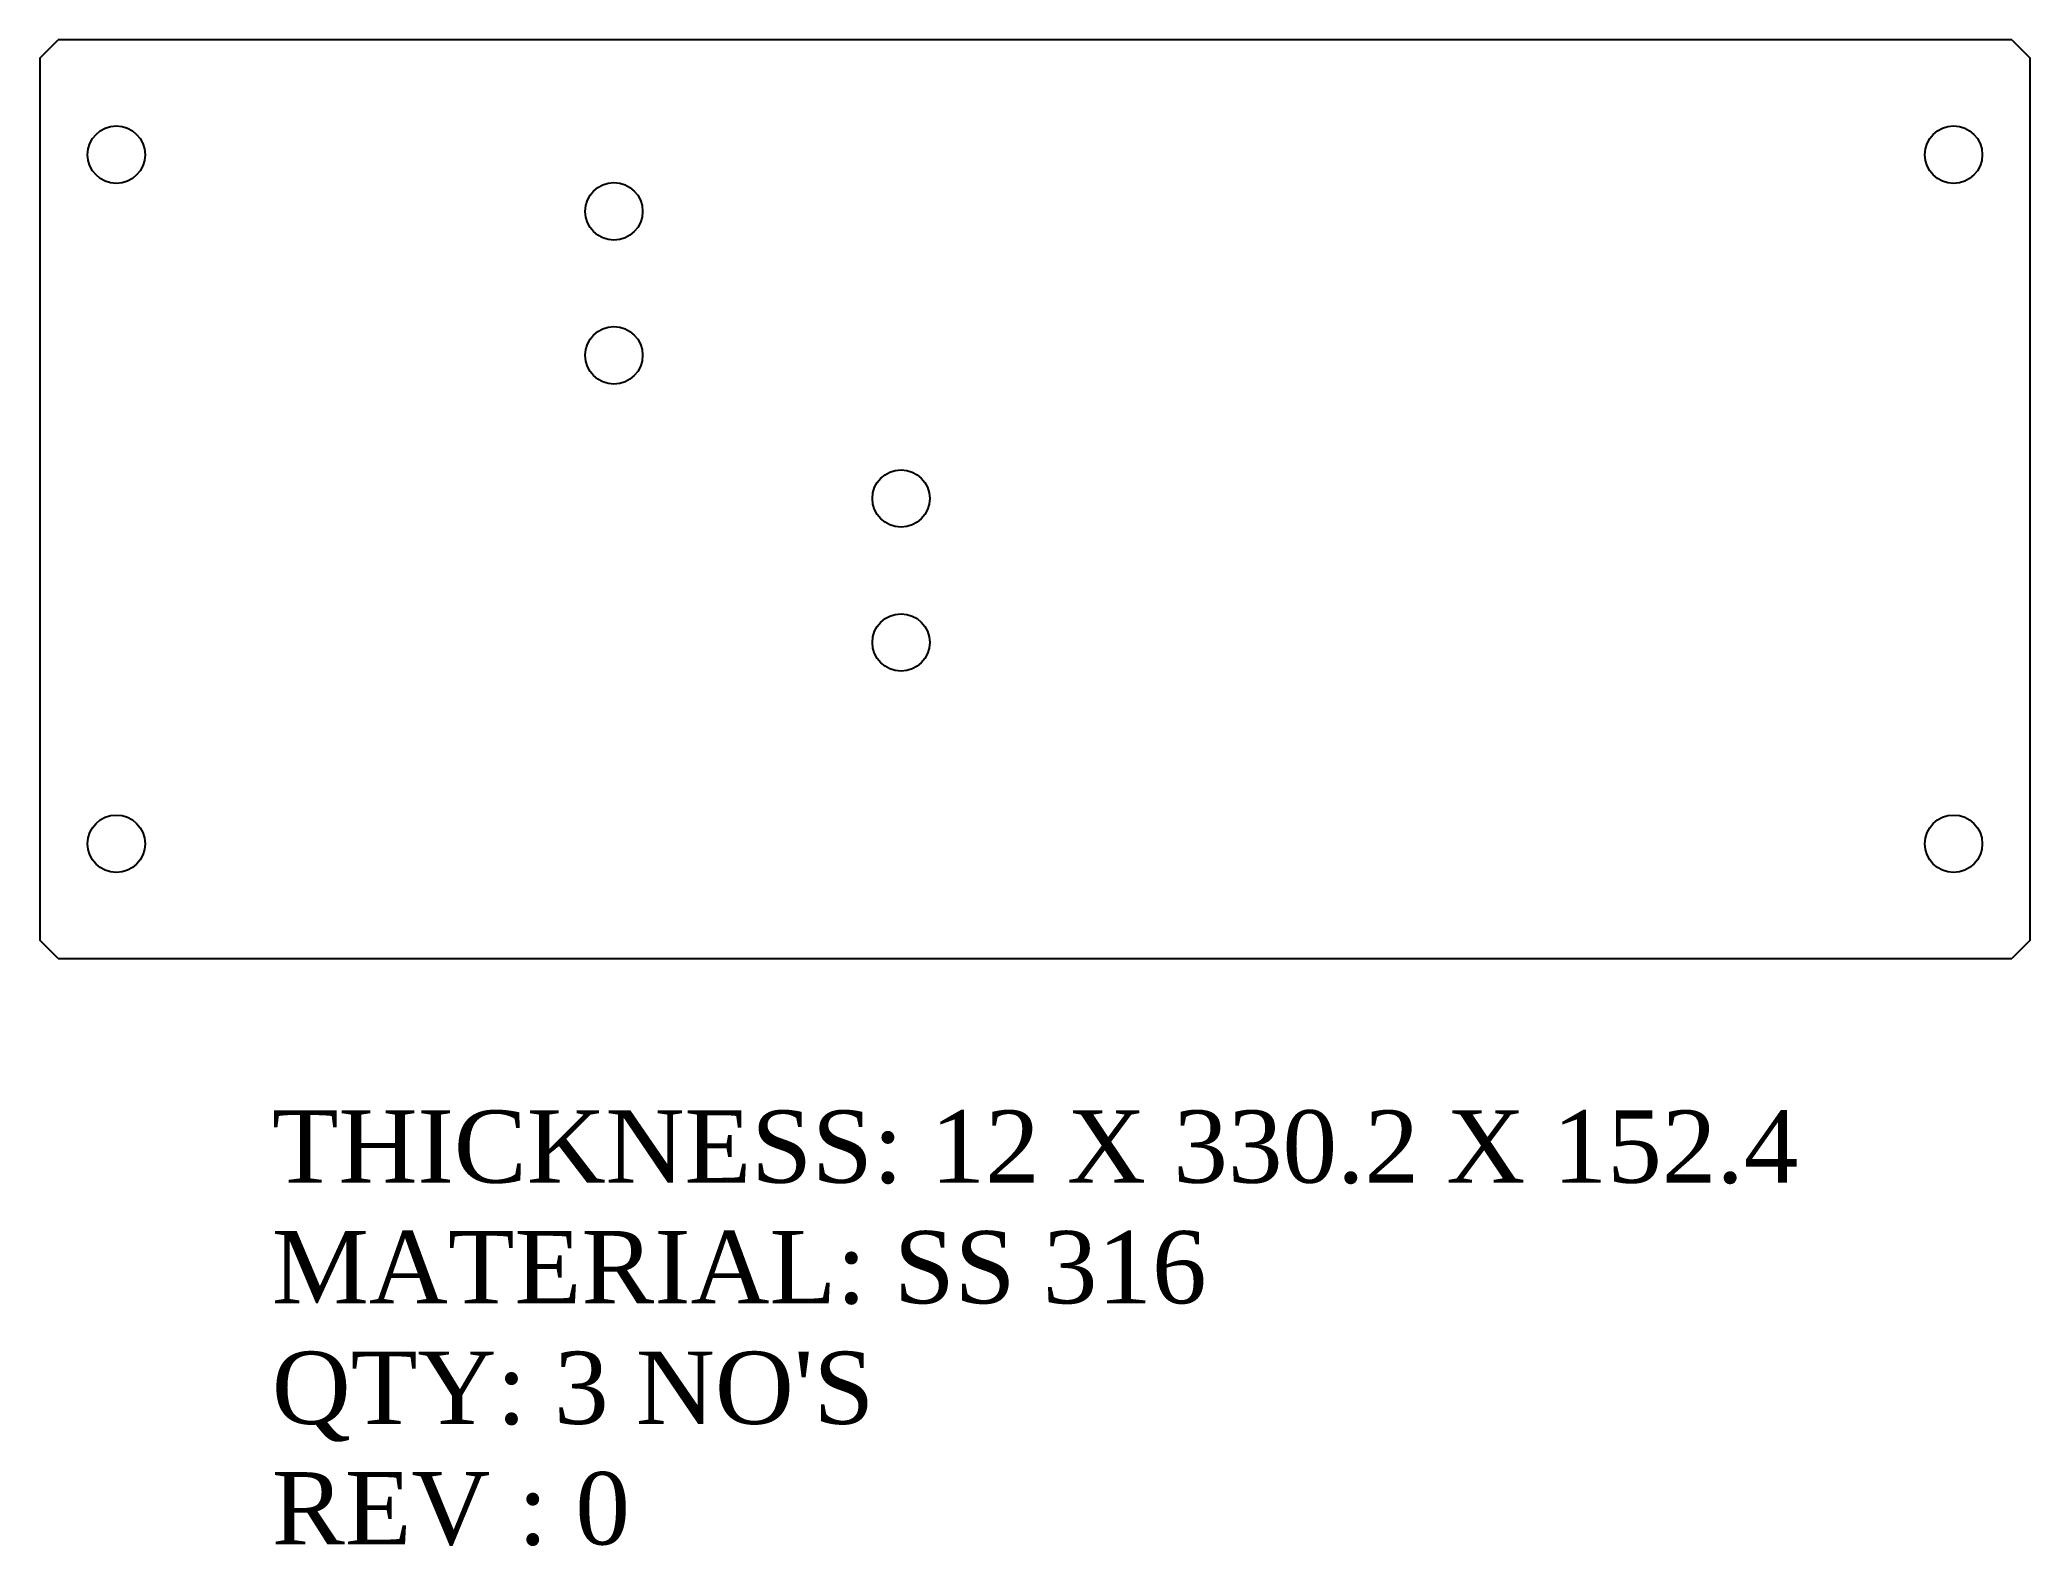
# Model space of a CAD drawing. Header units: inches. Extents: x 2351 to 2681, y 42 to 292.
import ezdxf

# ---------------------------------------------------------------- set-up
doc = ezdxf.new("R2010")
doc.units = ezdxf.units.IN
doc.header["$MEASUREMENT"] = 0
doc.layers.add('LaserCutting', color=3, linetype='Continuous')

msp = doc.modelspace()

# ---------------------------------------------------------------- linework, layer by layer
at = {"layer": 'LaserCutting'}
for p, q in [((2350.67, 289.16), (2353.72, 292.21)), ((2677.82, 292.21), (2353.72, 292.21)), ((2677.82, 292.21), (2680.87, 289.16)), ((2350.67, 289.16), (2350.67, 142.86)), ((2680.87, 142.86), (2680.87, 289.16)), ((2353.72, 139.81), (2350.67, 142.86)), ((2680.87, 142.86), (2677.82, 139.81)), ((2353.72, 139.81), (2677.82, 139.81))]:
    msp.add_line(p, q, dxfattribs=at)
for centre in [(2363.37, 273.16), (2668.17, 273.16), (2445.92, 263.76), (2445.92, 239.88), (2493.55, 216.13), (2493.55, 192.25), (2363.37, 158.86), (2668.17, 158.86)]:
    msp.add_circle(centre, 4.76, dxfattribs=at)

# ---------------------------------------------------------------- texts
at = {"layer": 'LaserCutting', "insert": (2389.17, 114.64), "char_height": 12, "width": 313.4195, "attachment_point": 1}
msp.add_mtext("{\\fTimes New Roman|b0|i0|c0|p18;THICKNESS: 12 X 330.2 X 152.4\\PMATERIAL: SS 316\\PQTY: 3 NO'S\\PREV : 0\\P }", dxfattribs=at)

doc.saveas('drawing.dxf')
